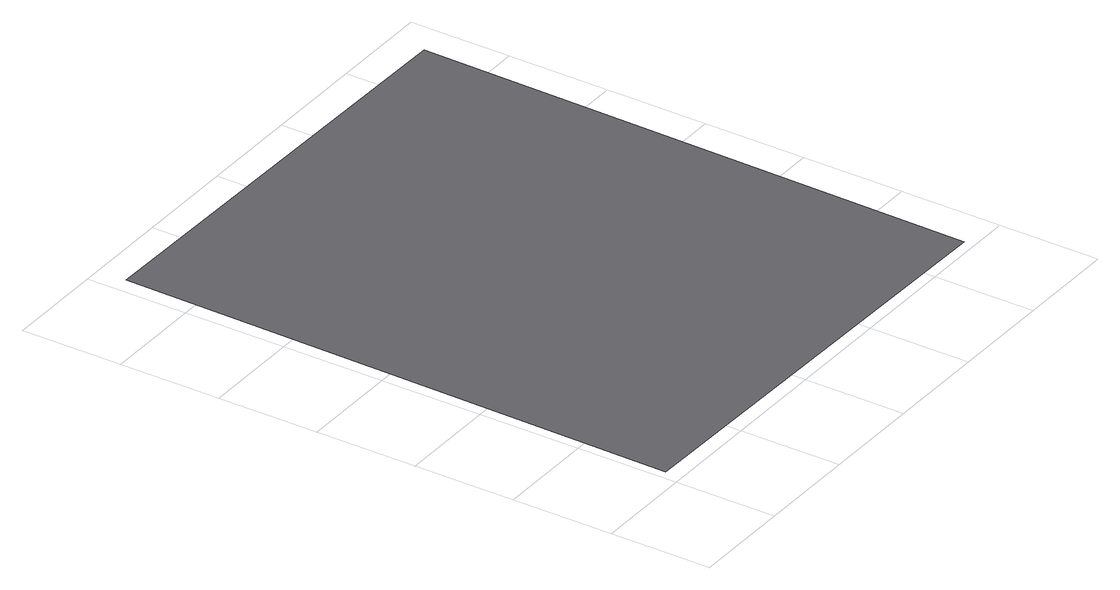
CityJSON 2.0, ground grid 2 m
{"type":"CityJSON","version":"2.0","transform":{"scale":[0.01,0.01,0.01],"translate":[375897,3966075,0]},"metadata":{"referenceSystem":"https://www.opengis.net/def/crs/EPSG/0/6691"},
"CityObjects":{
"road1":{"type":"Road","attributes":{"name":"11100-tran-2","class":"1040","function":"3"},"geometry":[{"type":"MultiSurface","lod":"1","boundaries":[[[0,1,2,3]]],"semantics":{"surfaces":[{"type":"TrafficArea","function":"1000"}],"values":[0]}}]}
},
"vertices":[
[938,1131,0],[35,1143,0],[20,34,0],[923,21,0]
]}
